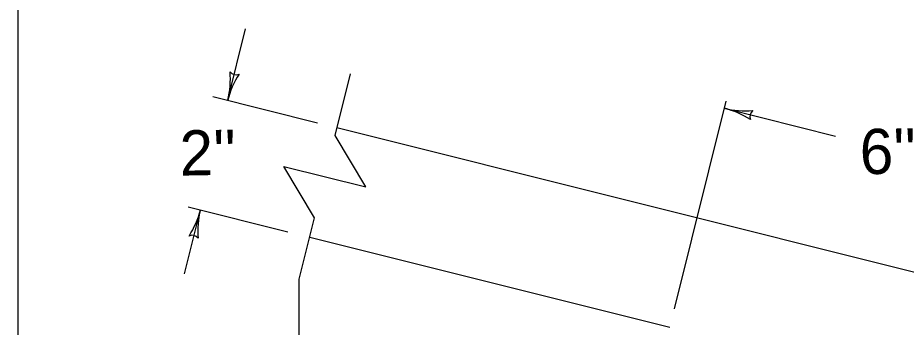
# Model space of a CAD drawing. Extents: x 1007 to 1035.5, y 1000.5 to 1021.5.
# Drawn here: x 1007 to 1010.941, y 1003.207 to 1004.578 of the extents above; entities that cross this region are included whole.
import ezdxf

# ---------------------------------------------------------------- set-up
doc = ezdxf.new("R2010")
doc.units = 0
for name, color, linetype in [('Level 1', 7, 'Continuous'), ('Level 10', 7, 'Continuous'), ('Level 11', 7, 'Continuous')]:
    doc.layers.add(name, color=color, linetype=linetype)

msp = doc.modelspace()

# ---------------------------------------------------------------- linework, layer by layer
at = {"layer": 'Level 1'}
for p, q in [((1007.9313, 1004.2121), (1008.0105, 1004.5286)), ((1007.8648, 1004.2287), (1008.3303, 1004.1123)), ((1009.9127, 1003.2883), (1010.1428, 1004.2089)), ((1010.1348, 1004.1767), (1010.6276, 1004.0535)), ((1008.4159, 1004.0909), (1011.4697, 1003.3277)), ((1007.7554, 1003.7406), (1008.1987, 1003.6298)), ((1007.7391, 1003.4428), (1007.8101, 1003.727)), ((1008.2952, 1003.6058), (1009.8923, 1003.2066))]:
    msp.add_line(p, q, dxfattribs=at)
for points in [[(1008.2486, 1003.4192), (1008.3167, 1003.692), (1008.1801, 1003.9193), (1008.5439, 1003.8286), (1008.4073, 1004.0559), (1008.4754, 1004.3288)], [(1008.2486, 1002.1692), (1008.2486, 1002.5442), (1007.9986, 1002.7942), (1008.4986, 1002.7942), (1008.2486, 1003.0442), (1008.2486, 1003.4192)]]:
    msp.add_lwpolyline(points, dxfattribs=at)
for centre, radius, start, end in [((1007.5521, 1004.3069), 0.3909, 345.9638, 4.6325), ((1008.3106, 1004.1173), 0.3909, 147.3109, 165.9576), ((1007.9674, 1004.3563), 0.0313, 214.7384, 296.855), ((1007.5521, 1004.3069), 0.3909, 345.9515, 345.9638), ((1010.2295, 1004.5559), 0.3909, 255.9562, 255.9684), ((1010.2295, 1004.5559), 0.3909, 255.9684, 274.6372), ((1010.04, 1003.7974), 0.3909, 57.3155, 75.9623), ((1010.279, 1004.1406), 0.0313, 124.743, 206.8597), ((1007.4308, 1003.8218), 0.3909, 327.3122, 345.9589), ((1008.1894, 1003.6322), 0.3909, 165.965, 184.6338), ((1008.1894, 1003.6322), 0.3909, 165.9528, 165.965), ((1007.774, 1003.5828), 0.0313, 34.7396, 116.8563)]:
    msp.add_arc(centre, radius, start, end, dxfattribs=at)
at = {"layer": 'Level 10'}
msp.add_line((1007, 1021.5), (1007, 1000.5), dxfattribs=at)
at = {"layer": 'Level 11'}
msp.add_lwpolyline([(1007, 1000.5), (1035.5, 1000.5), (1035.5, 1021.5), (1007, 1021.5)], close=True, dxfattribs=at)

# ---------------------------------------------------------------- texts
at = {"layer": 'Level 1'}
for s, p in [("6''", (1010.7367, 1003.8843)), ("2''", (1007.7197, 1003.8782))]:
    msp.add_text(s, height=0.2, rotation=1, dxfattribs=at).set_placement(p)

doc.saveas('drawing.dxf')
